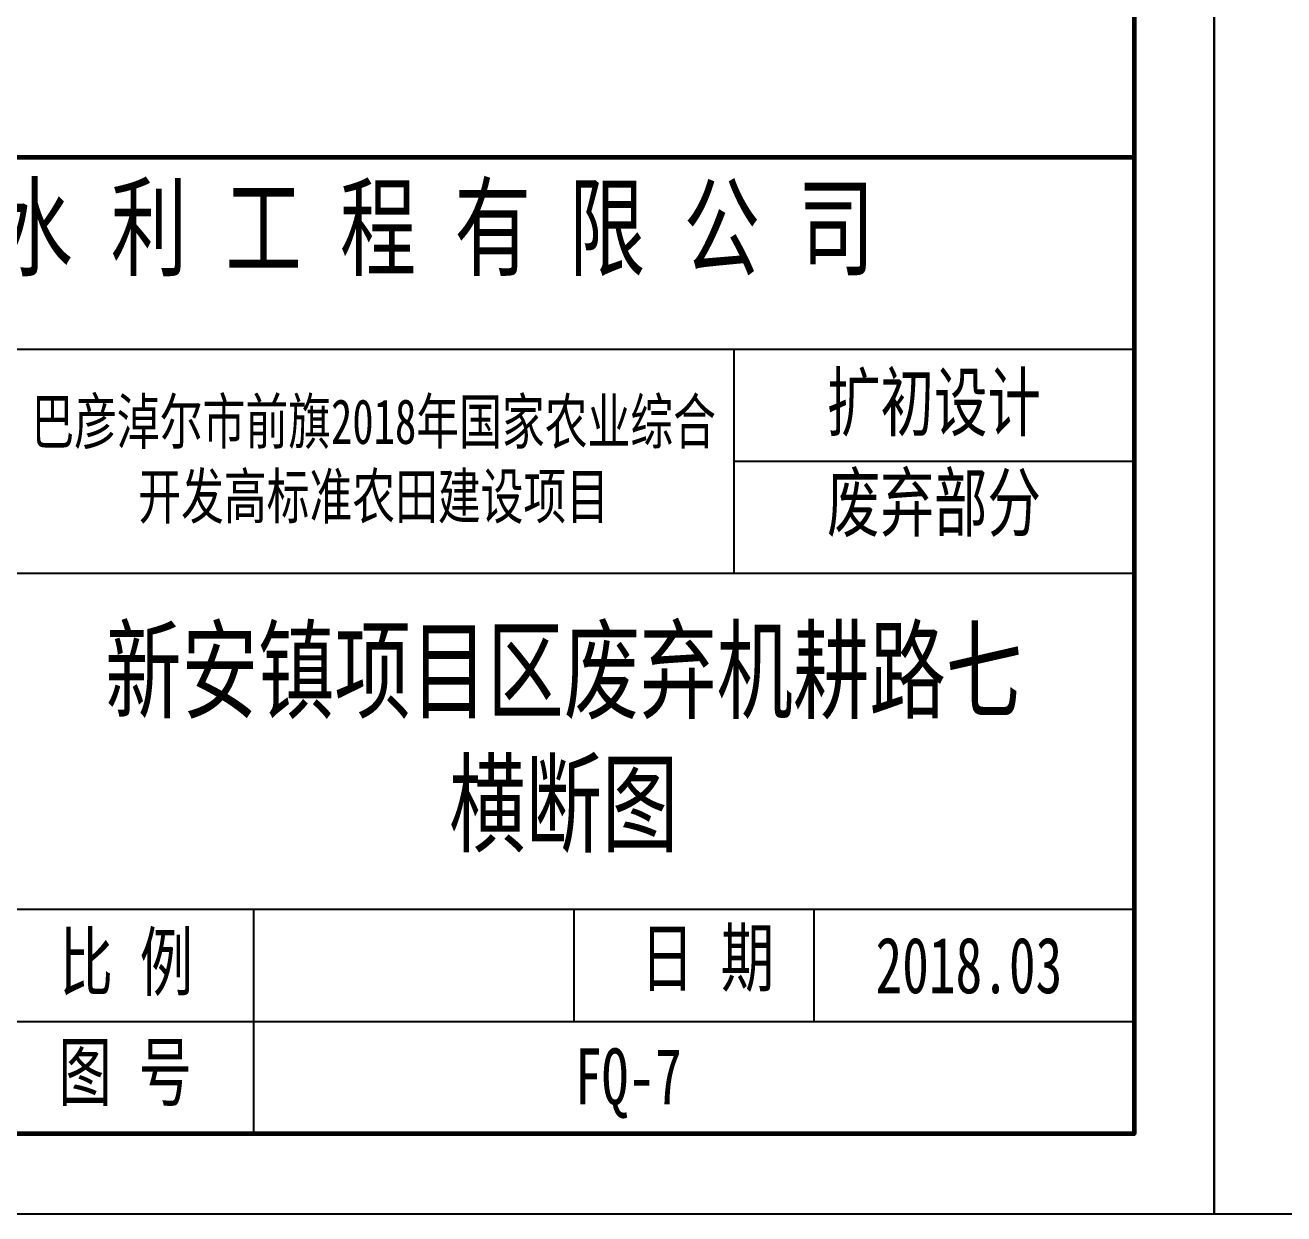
# Model space of a CAD drawing. Extents: x 695776 to 1250176, y 4443437 to 9025597.
# Drawn here: x 841452 to 850887, y 4482840 to 4491750 of the extents above; entities that cross this region are included whole.
import ezdxf

# ---------------------------------------------------------------- set-up
doc = ezdxf.new("R2010")
doc.units = 0
doc.header["$LTSCALE"] = 0.5
doc.layers.add('图框', color=7, linetype='CONTINUOUS')
doc.styles.add('仿宋', font='仿宋_GB2312.ttf', dxfattribs={"width": 0.7})

msp = doc.modelspace()

# ---------------------------------------------------------------- linework, layer by layer
at = {"layer": '图框', "color": 7, "lineweight": 60}
msp.add_line((835364.3281, 4490760.4601), (849764.3281, 4490760.4601), dxfattribs=at)
at = {"layer": '图框', "color": 7}
for p, q in [((849764.3281, 4489320.4601), (835364.3281, 4489320.4601)), ((846764.3281, 4489320.4601), (846764.3281, 4487640.4601)), ((846764.3307, 4489320.4606), (846764.3307, 4487640.4606)), ((849764.3281, 4488480.4601), (846764.3281, 4488480.4601)), ((849764.3307, 4488480.4606), (846764.3307, 4488480.4606)), ((849764.3281, 4487640.4601), (835364.3281, 4487640.4601)), ((849764.3281, 4485120.4601), (835364.3281, 4485120.4601)), ((849764.3307, 4485120.4606), (835364.3307, 4485120.4606)), ((843164.3281, 4485120.4601), (843164.3281, 4483440.4601)), ((843164.3307, 4485120.4606), (843164.3307, 4483440.4606)), ((845564.3281, 4485120.4601), (845564.3281, 4484280.4601)), ((845564.3307, 4485120.4606), (845564.3307, 4484280.4606)), ((847364.3281, 4485120.4601), (847364.3281, 4484280.4601)), ((847364.3307, 4485120.4606), (847364.3307, 4484280.4606)), ((849764.3281, 4484280.4601), (835364.3281, 4484280.4601))]:
    msp.add_line(p, q, dxfattribs=at)
at = {"layer": '图框', "linetype": 'Continuous', "lineweight": -2, "flags": 128}
for points in [[(799964.3281, 4518480.4601), (799964.3281, 4482840.4601), (850364.3281, 4482840.4601), (850364.3281, 4518480.4601), (799964.3281, 4518480.4601)], [(850364.3186, 4518480.4611), (850364.3186, 4482840.4611), (900764.3186, 4482840.4611), (900764.3186, 4518480.4611), (850364.3186, 4518480.4611)]]:
    msp.add_lwpolyline(points, dxfattribs=at)
at = {"layer": '图框', "linetype": 'Continuous', "lineweight": 60, "flags": 128}
msp.add_lwpolyline([(802964.3281, 4517880.4601), (849764.3281, 4517880.4601), (849764.3281, 4483440.4601), (802964.3281, 4483440.4601), (802964.3281, 4517880.4601)], dxfattribs=at)

# ---------------------------------------------------------------- texts
at = {"layer": '图框', "linetype": 'Continuous', "style": '仿宋'}
for s, insert, char_height, width, attachment_point in [('\u3000内 蒙 古 恒 源 水 利 工 程 有 限 公 司', (836369.7151, 4490534.1505), 600, 12975.456, 1), ('扩初设计', (848264.3281, 4488900.4601), 420, 3000, 5), ('巴彦淖尔市前旗2018年国家农业综合开发高标准农田建设项目', (844064.3281, 4488480.4601), 336, 5400, 5), ('废弃部分', (848264.3281, 4488147.7401), 420, 3000, 5), ('新安镇项目区废弃机耕路七横断图', (845489.1, 4486380.4601), 600, 6975.259258, 5), ('比 例', (841709.3567, 4484938.8699), 420, 1384.032427, 1), ('日 期', (846065.0622, 4484970.944), 420, 1384.032427, 1), ('2018.03', (847826.5256, 4484914.1792), 420, 1384.032427, 1), ('图 号', (841700.7566, 4484114.0789), 420, 1384.032427, 1), ('FQ-7', (845573.8645, 4484080.2919), 420, 1384.032427, 1)]:
    msp.add_mtext(s, dxfattribs=dict(at, insert=insert, char_height=char_height, width=width, attachment_point=attachment_point))

doc.saveas('drawing.dxf')
